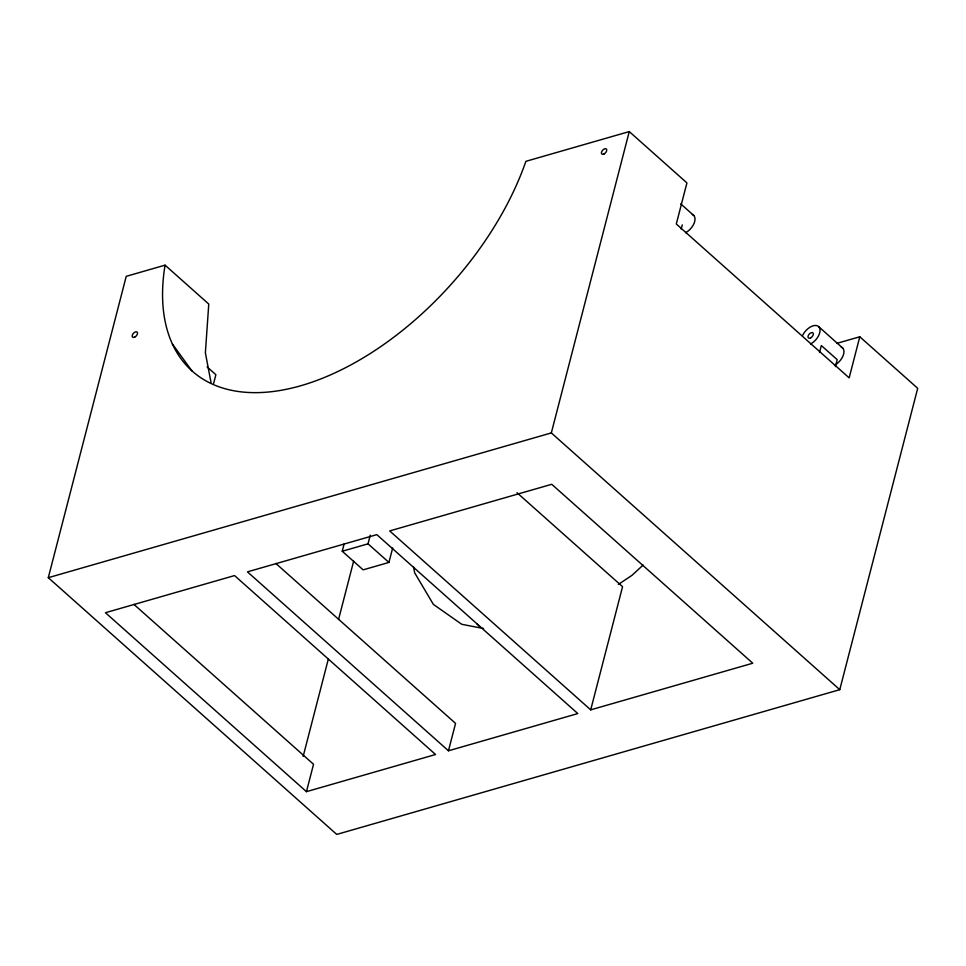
<?xml version="1.0" encoding="UTF-8"?>
<svg xmlns="http://www.w3.org/2000/svg" width="966" height="966" viewBox="0 0 966 966"><rect width="100%" height="100%" fill="white"/><g stroke="black" fill="none" stroke-linecap="round" stroke-linejoin="round"><path stroke-width="1.45" d="M48.3 577.68L126.232 276.336L165.053 265.155A238.373 135.723 -48.3 0 0 300.873 385.712A238.373 135.723 -48.3 0 0 525.89 161.322L629.264 131.581L686.923 182.9L676.297 223.991L849.162 377.863L859.788 336.772L917.7 388.32L839.768 689.676L336.748 834.419L48.3 577.68L551.332 432.925L839.768 689.676M213.655 383.357L215.889 374.711L207.086 366.875M392.667 548.012L388.936 562.429L363.144 569.855L342.242 551.248L344.101 544.039M303.143 756.463L328.392 658.836M338.559 619.484L353.641 561.198M342.242 551.248L368.034 543.834L370.268 535.176M306.451 791.661L435.569 754.506L234.545 575.567L105.439 612.722L306.451 791.661L313.539 764.263L133.851 604.318M448.465 750.787L577.813 713.572L376.8 534.633L247.453 571.86L448.465 750.787L455.554 723.389L275.865 563.456M551.332 432.925L629.264 131.581M681.199 229.039L682.274 224.909M590.709 709.853L752.768 663.219L551.743 484.292L389.696 530.926L590.709 709.853L622.563 586.688L517.003 492.72M819.542 352.505L821.342 345.55L837.196 359.654L835.397 366.609M643.078 565.098L632.066 575.277L618.337 584.442M836.701 343.413L859.788 336.772M483.58 628.528L461.748 624.29L433.372 604.39L414.68 572.85L413.557 566.945M680.752 203.886L693.805 215.515M802.589 335.419A11.858 6.75 -48.3 0 1 818.806 326.774L842.738 348.086M165.053 265.155L208.765 304.061L205.372 352.819L210.999 382.391M368.034 543.834L388.936 562.429M172.443 344.089L191.968 370.944M480.03 626.849A238.373 135.723 -48.3 0 1 476.938 623.843M692.332 214.524A11.858 6.75 -48.3 0 1 694.3 222.808A11.858 6.75 -48.3 0 1 685.606 232.721M818.806 326.774A11.858 6.75 -48.3 0 1 810.607 343.981M841.265 347.096A11.858 6.75 -48.3 0 1 843.233 355.379A11.858 6.75 -48.3 0 1 834.539 365.293M134.829 337.062A3.393 1.932 -48.3 0 0 137.172 332.147A3.393 1.932 -48.3 0 0 132.535 334.622A3.393 1.932 -48.3 0 0 134.829 337.062M604.064 153.956A3.393 1.932 -48.3 0 0 606.407 149.042A3.393 1.932 -48.3 0 0 601.77 151.517A3.393 1.932 -48.3 0 0 604.064 153.956M810.655 337.846A3.393 1.932 -48.3 0 0 812.998 332.932A3.393 1.932 -48.3 0 0 808.361 335.407A3.393 1.932 -48.3 0 0 810.655 337.846"/></g></svg>
